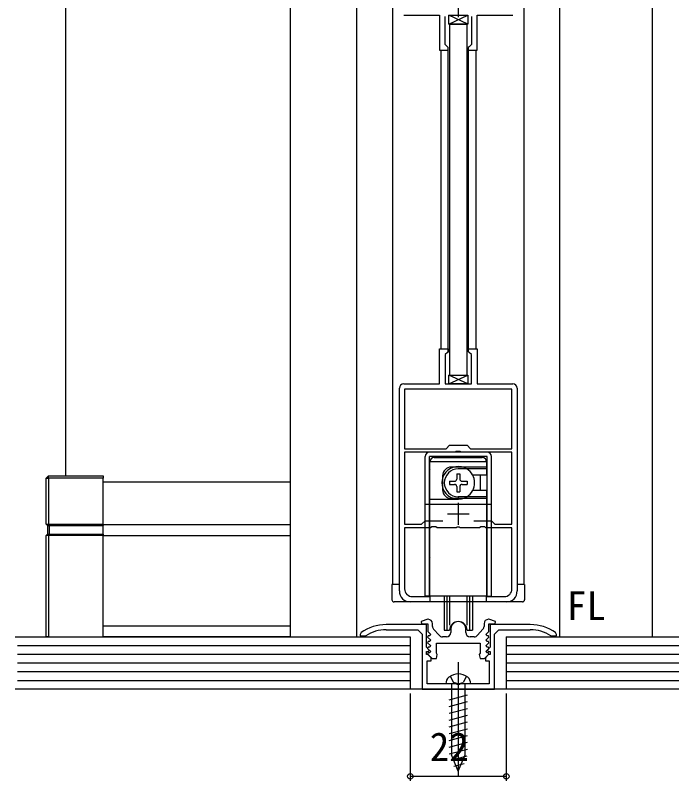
# Model space of a CAD drawing. Units: millimetres, scale not verified. Extents: x -525 to 525, y -808 to 806.
# Drawn here: x -189 to -37, y 79.1 to 254.6 of the extents above; entities that cross this region are included whole.
import ezdxf
from ezdxf.enums import TextEntityAlignment as Align

# ---------------------------------------------------------------- set-up
doc = ezdxf.new("R2010")
doc.units = ezdxf.units.MM
doc.header["$LTSCALE"] = 4
for name, color, linetype in [('0-3_YKK_11', 7, 'Continuous'), ('0-4_YKK_12', 2, 'Continuous'), ('0-5_YKK_13', 4, 'Continuous'), ('0-7_YKK_D', 6, 'Continuous'), ('0-9_YSS_K', 3, 'Continuous')]:
    doc.layers.add(name, color=color, linetype=linetype)
doc.styles.add('ＭＳ ゴシック', font='')
doc.styles.get('ＭＳ ゴシック').set_extended_font_data('MS Gothic')

msp = doc.modelspace()

# ---------------------------------------------------------------- linework, layer by layer
at = {"layer": '0-3_YKK_11'}
for p, q in [((-87.474, 259.201), (-87.474, 254.201)), ((-100.974, 122.603), (-100.974, 169.103)), ((-73.974, 169.103), (-73.974, 122.603)), ((-87.474, 142.803), (-87.474, 137.803)), ((-89.974, 140.303), (-84.974, 140.303)), ((-93.375, 114.487), (-93.375, 115.103)), ((-81.575, 115.103), (-81.575, 114.487)), ((-91.873, 112.434), (-93.118, 113.818)), ((-89.175, 113.903), (-89.175, 113.103)), ((-85.775, 113.103), (-85.775, 113.903)), ((-81.832, 113.818), (-83.077, 112.434)), ((-90.175, 112.103), (-91.13, 112.103)), ((-83.82, 112.103), (-84.775, 112.103))]:
    msp.add_line(p, q, dxfattribs=at)
for points in [[(-99.974, 254.601), (-91.774, 254.601), (-91.774, 246.601), (-89.774, 246.601), (-89.774, 247.201), (-89.974, 247.401), (-90.474, 247.901), (-90.474, 254.301)], [(-84.474, 254.301), (-84.474, 247.901), (-84.974, 247.401), (-85.174, 247.201), (-85.174, 246.601), (-83.174, 246.601), (-83.174, 254.601), (-74.974, 254.601)], [(-99.974, 170.103), (-91.774, 170.103), (-91.774, 178.103), (-89.774, 178.103), (-89.774, 177.503), (-89.974, 177.303), (-90.474, 176.803), (-90.474, 170.103), (-84.474, 170.103), (-84.474, 176.803), (-84.974, 177.303), (-85.174, 177.503), (-85.174, 178.103), (-83.174, 178.103), (-83.174, 170.103), (-74.974, 170.103)], [(-83.941, 138.703), (-79.874, 138.703), (-79.074, 137.903), (-75.174, 137.903), (-75.174, 154.403), (-86.732, 154.403), (-87.01, 154.59), (-87.937, 154.59), (-88.216, 154.403), (-99.774, 154.403), (-99.774, 137.903), (-95.874, 137.903), (-95.074, 138.703), (-91.007, 138.703)], [(-75.174, 123.103), (-75.174, 137.103), (-81.132, 137.103), (-81.41, 137.29), (-82.337, 137.29), (-82.616, 137.103), (-87.016, 137.103), (-87.199, 137.223), (-87.749, 137.223), (-87.932, 137.103), (-92.332, 137.103), (-92.61, 137.29), (-93.537, 137.29), (-93.816, 137.103), (-99.774, 137.103), (-99.774, 123.103)], [(-97.974, 121.303), (-93.974, 121.303), (-93.974, 120.103), (-98.474, 120.103)], [(-76.474, 120.103), (-80.974, 120.103), (-80.974, 121.303), (-76.974, 121.303)], [(-94.375, 116.103), (-94.475, 116.103), (-96.008, 115.611), (-95.928, 115.103), (-94.475, 115.103), (-94.475, 113.302), (-93.864, 112.691), (-94.024, 112.303), (-94.387, 112.303), (-94.501, 112.028), (-93.864, 111.391), (-94.024, 111.003), (-94.387, 111.003), (-94.501, 110.728), (-93.864, 110.091), (-94.024, 109.703), (-94.387, 109.703), (-94.501, 109.428), (-93.864, 108.791), (-94.024, 108.403), (-94.387, 108.403), (-94.501, 108.129), (-93.475, 107.103), (-92.475, 107.103), (-92.288, 108.067), (-92.475, 108.345), (-92.475, 110.603)], [(-92.475, 110.603), (-82.475, 110.603), (-82.475, 108.345), (-82.663, 108.067), (-82.475, 107.103), (-81.475, 107.103), (-80.449, 108.129), (-80.563, 108.403), (-80.926, 108.403), (-81.087, 108.791), (-80.449, 109.428), (-80.563, 109.703), (-80.926, 109.703), (-81.087, 110.091), (-80.449, 110.728), (-80.563, 111.003), (-80.926, 111.003), (-81.087, 111.391), (-80.449, 112.028), (-80.563, 112.303), (-80.926, 112.303), (-81.087, 112.691), (-80.475, 113.302), (-80.475, 115.103), (-79.022, 115.103), (-78.943, 115.611), (-80.475, 116.103), (-80.575, 116.103)], [(-70.975, 114.903), (-80.175, 114.903), (-80.175, 109.703), (-80.809, 109.069), (-80.658, 108.703), (-80.175, 108.703), (-80.175, 108.003), (-80.575, 108.003), (-81.275, 107.303), (-81.275, 106.603), (-80.375, 106.603), (-80.375, 101.303), (-87.017, 101.303), (-87.2, 101.183), (-87.75, 101.183), (-87.933, 101.303), (-94.575, 101.303), (-94.575, 106.603), (-93.675, 106.603), (-93.675, 107.303), (-94.375, 108.003), (-94.775, 108.003), (-94.775, 108.703), (-94.292, 108.703), (-94.141, 109.069), (-94.775, 109.703), (-94.775, 114.903), (-103.975, 114.903)], [(-109.765, 113.057), (-109.975, 112.649), (-109.975, 112.303), (-108.825, 112.303), (-108.665, 112.349)], [(-103.975, 113.703), (-96.775, 113.703), (-95.775, 112.703), (-95.775, 100.103)], [(-95.775, 100.103), (-79.175, 100.103), (-79.175, 112.703), (-78.175, 113.703), (-70.975, 113.703)], [(-66.285, 112.349), (-66.125, 112.303), (-64.975, 112.303), (-64.975, 112.649), (-65.186, 113.057)]]:
    msp.add_lwpolyline(points, dxfattribs=at)
msp.add_lwpolyline([(-75.174, 168.903), (-99.774, 168.903), (-99.774, 155.203), (-90.274, 155.203), (-89.474, 156.003), (-85.474, 156.003), (-84.674, 155.203), (-75.174, 155.203)], close=True, dxfattribs=at)
for centre, radius, start, end in [((-99.974, 169.103), 1, 90.00001, 179.99999), ((-74.974, 169.103), 1, 0.00001, 89.99999), ((-97.974, 123.103), 1.8, 180.00001, 269.99999), ((-76.974, 123.103), 1.8, 270.00001, 359.99999), ((-98.474, 122.603), 2.5, 180.00001, 269.99999), ((-76.474, 122.603), 2.5, 270.00001, 359.99999), ((-94.375, 115.103), 1, 0.00001, 89.99999), ((-80.575, 115.103), 1, 90.00001, 179.99999), ((-103.975, 104.903), 10, 90, 125.37654), ((-92.375, 114.487), 1, 180.00001, 221.98721), ((-87.475, 113.903), 1.7, 359.99999, 180.00001), ((-82.575, 114.487), 1, 318.01279, 359.99999), ((-70.975, 104.903), 10, 54.62346, 90), ((-103.975, 104.903), 8.8, 89.99999, 122.20423), ((-91.13, 113.103), 1, 221.98723, 270.00001), ((-90.175, 113.103), 1, 270.00001, 359.99999), ((-84.775, 113.103), 1, 180.00001, 269.99999), ((-83.82, 113.103), 1, 269.99999, 318.01277), ((-70.975, 104.903), 8.8, 57.79577, 90.00001)]:
    msp.add_arc(centre, radius, start, end, dxfattribs=at)
at = {"layer": '0-4_YKK_12'}
for p, q in [((-125.978, 335.6), (-125.978, 112.103)), ((-102.474, 124.103), (-102.474, 300.601)), ((-72.474, 300.601), (-72.474, 124.103)), ((-110.778, 296.6), (-110.778, 112.103)), ((-64.178, 112.103), (-64.178, 296.6)), ((-42.978, 112.103), (-42.978, 296.6)), ((-91.474, 246.643), (-91.474, 178.061)), ((-89.774, 177.503), (-89.774, 247.201)), ((-85.174, 247.193), (-85.174, 177.553)), ((-83.474, 246.643), (-83.474, 178.061))]:
    msp.add_line(p, q, dxfattribs=at)
at = {"layer": '0-5_YKK_13'}
for p, q in [((-89.625, 252.601), (-85.323, 254.601)), ((-85.323, 252.601), (-89.625, 254.601)), ((-85.474, 252.601), (-89.474, 252.601)), ((-89.474, 252.601), (-89.474, 172.103)), ((-89.474, 252.601), (-85.474, 252.601)), ((-85.474, 172.103), (-85.474, 252.601)), ((-89.625, 170.103), (-85.323, 172.103)), ((-85.323, 170.103), (-89.625, 172.103)), ((-89.474, 172.103), (-85.474, 172.103)), ((-95.074, 121.403), (-95.074, 153.403)), ((-80.874, 154.403), (-94.074, 154.403)), ((-80.874, 153.403), (-94.074, 153.403)), ((-94.074, 121.403), (-94.074, 153.403)), ((-92.974, 153.203), (-81.974, 153.203)), ((-80.874, 121.403), (-80.874, 153.403)), ((-79.874, 121.403), (-79.874, 153.403)), ((-93.974, 121.403), (-93.974, 152.203)), ((-80.974, 152.203), (-93.974, 152.203)), ((-80.974, 151.003), (-89.074, 151.003)), ((-80.974, 152.203), (-80.974, 149.153)), ((-94.074, 150.503), (-93.974, 150.403)), ((-87.824, 149.453), (-87.124, 149.453)), ((-87.824, 149.453), (-87.824, 148.253)), ((-80.974, 150.603), (-87.474, 150.603)), ((-87.124, 149.453), (-87.124, 148.253)), ((-80.974, 150.804), (-80.874, 150.903)), ((-80.874, 150.503), (-80.974, 150.403)), ((-181.878, 148.503), (-181.378, 149.003)), ((-181.878, 137.903), (-181.878, 148.503)), ((-181.378, 148.503), (-181.378, 149.003)), ((-168.878, 148.503), (-181.378, 148.503)), ((-168.878, 137.903), (-168.878, 148.503)), ((-168.878, 147.603), (-125.978, 147.603)), ((-93.974, 148.989), (-94.074, 149.089)), ((-91.074, 149.003), (-91.074, 145.803)), ((-89.524, 147.753), (-89.524, 147.053)), ((-89.524, 147.753), (-88.324, 147.753)), ((-86.624, 147.753), (-85.424, 147.753)), ((-85.424, 147.753), (-85.424, 147.053)), ((-80.974, 149.153), (-84.158, 149.153)), ((-82.474, 148.903), (-82.474, 145.903)), ((-93.974, 145.817), (-94.074, 145.717)), ((-89.524, 147.053), (-88.324, 147.053)), ((-87.824, 146.553), (-87.824, 145.353)), ((-87.124, 146.553), (-87.124, 145.353)), ((-86.624, 147.053), (-85.424, 147.053)), ((-94.074, 144.303), (-93.974, 144.403)), ((-87.824, 145.353), (-87.124, 145.353)), ((-80.974, 144.203), (-87.474, 144.203)), ((-87.474, 144.203), (-87.474, 143.603)), ((-80.974, 145.653), (-84.158, 145.653)), ((-80.974, 145.653), (-80.974, 121.403)), ((-80.874, 144.303), (-80.974, 144.403)), ((-80.974, 144.002), (-80.874, 143.903)), ((-94.074, 142.403), (-95.074, 142.403)), ((-87.474, 143.603), (-93.974, 143.603)), ((-80.974, 142.403), (-93.974, 142.403)), ((-80.974, 143.803), (-89.074, 143.803)), ((-79.874, 142.403), (-80.874, 142.403)), ((-181.878, 137.903), (-181.578, 137.603)), ((-181.578, 137.603), (-181.254, 137.603)), ((-181.578, 137.603), (-181.578, 135.603)), ((-181.254, 137.603), (-168.878, 137.603)), ((-181.254, 137.603), (-181.254, 135.603)), ((-168.878, 137.853), (-125.978, 137.853)), ((-168.878, 135.603), (-168.878, 137.603)), ((-181.378, 135.303), (-181.878, 135.303)), ((-181.378, 135.303), (-181.378, 112.103)), ((-168.878, 135.303), (-181.378, 135.303)), ((-168.878, 135.353), (-125.978, 135.353)), ((-168.878, 112.103), (-168.878, 135.303)), ((-94.074, 130.403), (-93.974, 130.303)), ((-80.874, 130.403), (-80.974, 130.303)), ((-100.974, 124.103), (-102.674, 124.103)), ((-102.674, 124.103), (-102.674, 120.603)), ((-72.274, 124.103), (-73.974, 124.103)), ((-72.274, 124.103), (-72.274, 120.603)), ((-94.074, 121.403), (-95.074, 121.403)), ((-93.974, 122.503), (-94.074, 122.403)), ((-80.974, 121.403), (-93.974, 121.403)), ((-90.724, 121.403), (-90.724, 113.603)), ((-90.074, 121.403), (-90.074, 113.603)), ((-89.452, 121.403), (-89.452, 114.726)), ((-85.497, 121.403), (-85.497, 114.726)), ((-84.874, 121.403), (-84.874, 113.603)), ((-84.224, 121.403), (-84.224, 113.603)), ((-80.974, 122.503), (-80.874, 122.403)), ((-80.874, 121.403), (-79.874, 121.403)), ((-72.774, 120.103), (-102.174, 120.103)), ((-168.878, 114.603), (-125.978, 114.603)), ((-90.724, 113.603), (-89.474, 113.603)), ((-85.474, 113.603), (-84.224, 113.603)), ((-181.378, 112.103), (-168.878, 112.103)), ((-125.978, 112.103), (-168.878, 112.103)), ((-87.475, 106.303), (-87.475, 80.303)), ((-89.325, 103.056), (-88.59, 101.581)), ((-85.625, 103.056), (-86.36, 101.581)), ((-84.625, 101.303), (-90.325, 101.303)), ((-89.025, 101.303), (-89.025, 85.045)), ((-87.475, 101.303), (-88.59, 101.581)), ((-87.475, 101.303), (-86.36, 101.581)), ((-85.925, 85.045), (-85.925, 101.303)), ((-89.575, 97.663), (-85.375, 98.788)), ((-89.575, 96.11), (-85.375, 97.235)), ((-89.575, 94.557), (-85.375, 95.682)), ((-89.575, 93.004), (-85.375, 94.129)), ((-89.575, 91.451), (-85.375, 92.577)), ((-89.575, 89.898), (-85.375, 91.024)), ((-89.575, 88.345), (-85.375, 89.471)), ((-89.575, 86.792), (-85.375, 87.918)), ((-89.575, 85.24), (-85.375, 86.365)), ((-89.109, 83.811), (-85.433, 84.797)), ((-87.475, 81.303), (-89.025, 85.045)), ((-87.475, 81.303), (-85.925, 85.045)), ((-88.53, 82.414), (-86.156, 83.05))]:
    msp.add_line(p, q, dxfattribs=at)
for points in [[(-85.323, 254.601), (-85.323, 252.601), (-89.625, 252.601), (-89.625, 254.601)], [(-85.323, 172.103), (-85.323, 170.103), (-89.625, 170.103), (-89.625, 172.103)]]:
    msp.add_lwpolyline(points, close=True, dxfattribs=at)
for points in [[(-181.878, 148.503), (-181.378, 148.503), (-181.378, 137.903)], [(-181.378, 149.003), (-168.878, 149.003), (-168.878, 148.503)], [(-181.878, 137.903), (-181.378, 137.903), (-181.254, 137.603)], [(-181.378, 137.903), (-168.878, 137.903), (-168.878, 137.603)], [(-181.878, 135.303), (-181.578, 135.603), (-181.254, 135.603)], [(-181.378, 112.103), (-181.878, 112.103), (-181.878, 135.303)], [(-181.378, 135.303), (-181.254, 135.603), (-168.878, 135.603), (-168.878, 135.303)]]:
    msp.add_lwpolyline(points, dxfattribs=at)
for centre, radius, start, end in [((-94.074, 153.403), 1, 90, 180), ((-92.974, 152.203), 1, 90, 180), ((-81.974, 152.203), 1, 0, 90), ((-80.874, 153.403), 1, 0, 90), ((-87.474, 147.403), 3.75, 58.57609, 301.42391), ((-89.074, 149.003), 2, 90, 180), ((-87.474, 147.403), 3.2, 90, 270), ((-87.474, 147.403), 3.75, 301.42391, 58.57609), ((-88.324, 148.253), 0.5, 270, 0), ((-86.624, 148.253), 0.5, 180, 270), ((-81.474, 148.903), 1, 165.52249, 180), ((-89.074, 145.803), 2, 180, 270), ((-88.324, 146.553), 0.5, 0, 90), ((-86.624, 146.553), 0.5, 90, 180), ((-81.474, 145.903), 1, 180, 194.47751), ((-102.174, 120.603), 0.5, 180, 270), ((-72.774, 120.603), 0.5, 270, 0), ((-87.474, 113.603), 2, 360, 180), ((-87.475, 100.203), 3.4, 50.65667, 129.34333), ((-88.426, 101.363), 1.9, 129.34333, 181.81089), ((-86.524, 101.363), 1.9, 358.18911, 50.65667)]:
    msp.add_arc(centre, radius, start, end, dxfattribs=at)
at = {"layer": '0-7_YKK_D'}
for p, q in [((-98.478, 99.103), (-98.478, 79.103)), ((-76.475, 99.103), (-76.475, 79.103)), ((-98.478, 80.103), (-76.475, 80.103))]:
    msp.add_line(p, q, dxfattribs=at)
for centre in [(-98.478, 80.103), (-76.475, 80.103)]:
    msp.add_circle(centre, 0.637, dxfattribs=at)
at = {"layer": '0-9_YSS_K'}
for p, q in [((-177.478, 382.1), (-177.478, 149.003)), ((-188.975, 112.103), (-98.478, 112.103)), ((-98.478, 112.103), (-98.478, 100.103)), ((-76.475, 112.103), (-36.975, 112.103)), ((-76.475, 112.103), (-76.475, 100.103)), ((-188.475, 110.103), (-98.478, 110.103)), ((-76.475, 110.103), (-36.975, 110.103)), ((-188.475, 108.103), (-98.478, 108.103)), ((-76.475, 108.103), (-36.975, 108.103)), ((-188.475, 106.103), (-98.478, 106.103)), ((-76.475, 106.103), (-36.975, 106.103)), ((-188.475, 104.103), (-98.478, 104.103)), ((-76.475, 104.103), (-36.975, 104.103)), ((-188.475, 102.103), (-98.478, 102.103)), ((-76.475, 102.103), (-36.975, 102.103)), ((-36.975, 100.103), (-188.975, 100.103))]:
    msp.add_line(p, q, dxfattribs=at)

# ---------------------------------------------------------------- texts
at = {"layer": '0-7_YKK_D', "style": 'ＭＳ ゴシック'}
for s, p in [('FL', (-62.612, 113.944)), ('22', (-94.022, 81.603))]:
    msp.add_text(s, height=6.598, dxfattribs=at).set_placement(p, align=Align.BOTTOM_LEFT)

doc.saveas('drawing.dxf')
